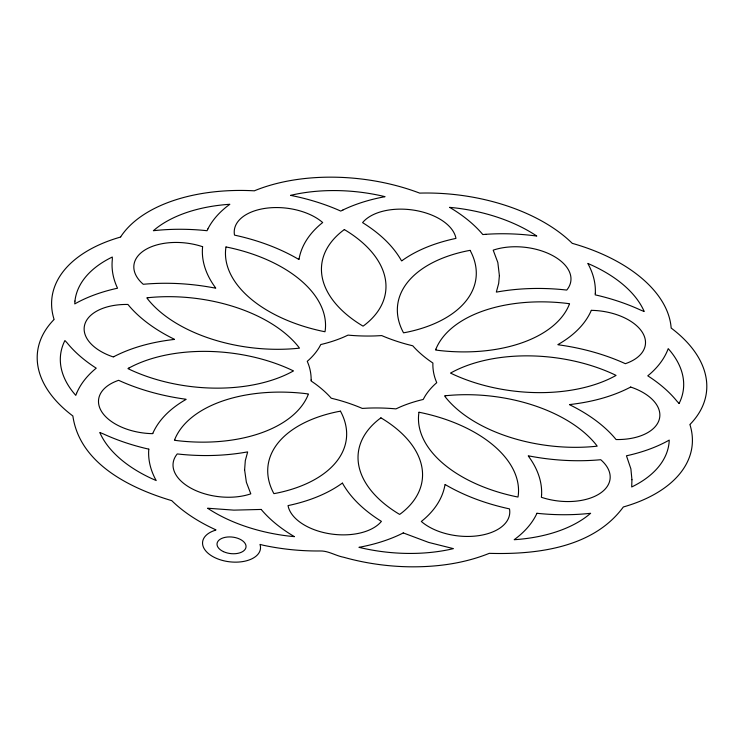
<?xml version="1.0" encoding="UTF-8"?>
<svg xmlns="http://www.w3.org/2000/svg" width="744" height="744" viewBox="0 0 744 744"><rect width="100%" height="100%" fill="white"/><g stroke="black" fill="none" stroke-linecap="round" stroke-linejoin="round"><path stroke-width="1.12" d="M244.609 469.873L246.376 482.27L250.802 493.839A49.123 27.965 6.7 0 1 191.217 488.334A49.123 27.965 6.7 0 1 177.249 453.933L181.434 454.379A149.219 84.946 6.7 0 0 246.952 451.999L247.659 451.961L245.315 460.601L244.609 469.873M499.382 275.615L498.685 283.399L496.341 292.039L497.048 292.001A149.219 84.946 6.7 0 1 562.566 289.621L566.751 290.067A49.123 27.965 6.7 0 0 552.783 255.666A49.123 27.965 6.7 0 0 493.198 250.161L497.838 262.53L499.382 275.615M631.935 479.741L631.702 486.976A125.996 71.731 6.7 0 0 669.051 442.95L669.247 440.085A149.219 84.946 6.7 0 1 628.792 455.272L626.457 455.784L630.884 468.86L631.935 479.741M311.132 380.017L311.076 380.937L315.242 383.839A125.996 71.731 6.7 0 1 330.448 397.315L331.201 398.189L337.051 399.677A125.996 71.731 6.7 0 1 360.905 407.824L362.263 408.419L368.224 408.103A125.996 71.731 6.7 0 1 394.329 408.735L395.929 408.893L400.412 406.856A125.996 71.731 6.7 0 1 421.764 399.807L423.187 399.482L424.982 396.264A125.996 71.731 6.7 0 1 435.872 383.43L436.728 382.714L435.361 379.18A125.996 71.731 6.7 0 1 432.869 363.983L432.924 363.063L428.758 360.161A125.996 71.731 6.7 0 1 413.552 346.685L412.799 345.811L406.949 344.323A125.996 71.731 6.7 0 1 383.095 336.176L381.737 335.581L375.776 335.897A125.996 71.731 6.7 0 1 349.671 335.265L348.071 335.107L343.589 337.144A125.996 71.731 6.7 0 1 322.236 344.193L320.813 344.519L319.018 347.736A125.996 71.731 6.7 0 1 308.128 360.57L307.272 361.286L308.639 364.82A125.996 71.731 6.7 0 1 311.132 380.017M148.8 449.144L148.651 451.431A149.219 84.946 6.7 0 0 155.022 478.383L156.194 480.55L151.934 478.68A125.996 71.731 6.7 0 1 99.798 432.487L103.416 433.938A149.219 84.946 6.7 0 0 145.647 448.418L148.8 449.144M74.949 301.05L74.753 303.915A149.219 84.946 6.7 0 1 115.208 288.728L117.543 288.216L116.678 286.338A149.219 84.946 6.7 0 1 112.344 259.414L112.297 257.024A125.996 71.731 6.7 0 0 74.949 301.05M202.61 246.71L202.415 249.101A149.219 84.946 6.7 0 0 215.555 287.788L215.732 288.207C191.915 283.538 167.437 282.069 143.267 284.282A49.123 27.965 6.7 0 1 144.662 250.151A49.123 27.965 6.7 0 1 202.61 246.71M541.586 494.899L541.39 497.29A49.123 27.965 6.7 0 0 599.339 493.849A49.123 27.965 6.7 0 0 600.734 459.718C576.563 461.931 552.085 460.462 528.268 455.793L528.445 456.212A149.219 84.946 6.7 0 1 541.586 494.899M595.312 293.359L595.191 294.857L598.353 295.582A149.219 84.946 6.7 0 1 640.584 310.062L644.202 311.513A125.996 71.731 6.7 0 0 592.066 265.32L587.825 263.441A149.219 84.946 6.7 0 1 595.312 293.359M226.009 246.971L225.702 248.942A125.996 71.731 6.7 0 0 323.631 331.489L324.988 331.75L325.295 329.769A125.996 71.731 6.7 0 0 227.376 247.222L226.009 246.971M419.012 412.25L418.705 414.231A125.996 71.731 6.7 0 0 516.624 496.778L517.991 497.029L518.298 495.058A125.996 71.731 6.7 0 0 420.369 412.511L419.012 412.25M120.695 236.815L120.658 237.029A149.219 84.946 6.7 0 0 54.005 319.185L54.163 319.399A149.219 84.946 6.7 0 0 72.521 415.71L72.865 415.961C79.692 463.689 130.237 488.324 171.762 500.656L172.422 501.307A149.219 84.946 6.7 0 0 216.002 529.895L215.518 530.193A29.118 16.573 6.7 0 0 205.493 550.597A29.118 16.573 6.7 0 0 240.758 561.86A29.118 16.573 6.7 0 0 259.982 544.403L263.441 545.287A149.219 84.946 6.7 0 0 320.078 550.969C328.327 550.709 335.739 555.814 343.821 557.293C350.629 559.218 357.529 560.827 364.476 562.166C379.328 565.012 394.422 566.565 409.535 566.807C436.607 567.142 464.061 563.515 489.282 553.341C536.433 554.726 593.303 547.947 623.342 506.971A149.219 84.946 6.7 0 0 689.995 424.815L689.837 424.601A149.219 84.946 6.7 0 0 671.479 328.29L671.162 328.132A149.219 84.946 6.7 0 0 572.713 243.474L572.331 243.418A149.219 84.946 6.7 0 0 420.174 193.096L419.811 193.161A149.219 84.946 6.7 0 0 254.718 190.659L254.494 190.827A149.219 84.946 6.7 0 0 120.695 236.815M174.738 439.509L174.468 440.262L177.956 440.718A125.996 71.731 6.7 0 0 308.146 394.748L308.407 393.985L304.919 393.529A125.996 71.731 6.7 0 0 174.738 439.509M435.854 349.252L435.593 350.015L439.081 350.471A125.996 71.731 6.7 0 0 569.262 304.491L569.532 303.738L566.044 303.282A125.996 71.731 6.7 0 0 435.854 349.252M76.595 393.297L75.776 395.371L73.442 392.627A125.996 71.731 6.7 0 1 64.905 340.538L67.016 342.761A149.219 84.946 6.7 0 0 93.902 366.662L96.227 368.168C87.913 374.92 80.77 383.374 76.595 393.297M152.827 433.287L152.669 433.659A49.123 27.965 6.7 0 1 101.77 411.823A49.123 27.965 6.7 0 1 118.64 380.314L122.174 381.895A149.219 84.946 6.7 0 0 185.488 399.175L186.177 399.351C172.255 407.247 159.402 418.388 152.827 433.287M591.331 310.341C584.831 325.426 571.848 336.688 557.823 344.649L558.511 344.825A149.219 84.946 6.7 0 1 621.826 362.105L625.36 363.686A49.123 27.965 6.7 0 0 642.23 332.177A49.123 27.965 6.7 0 0 591.331 310.341M536.963 513.276C532.034 523.99 523.655 532.788 514.197 539.688L514.727 539.679A125.996 71.731 6.7 0 0 587.946 515.518L590.624 513.286A149.219 84.946 6.7 0 1 539.595 513.555L536.963 513.276M207.864 228.966L207.037 230.724L204.405 230.445A149.219 84.946 6.7 0 0 153.376 230.714L156.054 228.482A125.996 71.731 6.7 0 1 229.273 204.321L229.831 204.284L227.245 206.237A149.219 84.946 6.7 0 0 207.864 228.966M299.042 259.07L298.837 259.451C278.963 247.789 256.978 239.987 234.509 235.113A49.123 27.965 6.7 0 1 265.515 208.311A49.123 27.965 6.7 0 1 322.682 222.53L320.413 224.381A149.219 84.946 6.7 0 0 299.042 259.07M445.163 484.549L444.959 484.93A149.219 84.946 6.7 0 1 423.587 519.619L421.318 521.47A49.123 27.965 6.7 0 0 478.485 535.689A49.123 27.965 6.7 0 0 509.491 508.887C487.022 504.014 465.037 496.211 445.163 484.549M679.095 403.462L676.984 401.239A149.219 84.946 6.7 0 0 650.098 377.338L647.773 375.832L649.187 374.669A149.219 84.946 6.7 0 0 668.224 348.629L670.558 351.373A125.996 71.731 6.7 0 1 679.095 403.462M344.333 229.589L342.324 231.077A125.996 71.731 6.7 0 0 362.04 325.537L363.081 326.142L365.09 324.654A125.996 71.731 6.7 0 0 345.383 230.194L344.333 229.589M380.919 417.858L378.91 419.346A125.996 71.731 6.7 0 0 398.617 513.806L399.668 514.411L401.676 512.923A125.996 71.731 6.7 0 0 381.96 418.463L380.919 417.858M128.852 368.075L127.94 368.606L130.805 369.982A125.996 71.731 6.7 0 0 292.513 371.442L293.424 370.912L290.551 369.526A125.996 71.731 6.7 0 0 128.852 368.075M451.487 372.558L450.576 373.088L453.449 374.474A125.996 71.731 6.7 0 0 615.149 375.925L616.06 375.394L613.196 374.018A125.996 71.731 6.7 0 0 451.487 372.558M113.776 356.702L113.311 356.953A49.123 27.965 6.7 0 1 84.723 324.644A49.123 27.965 6.7 0 1 127.922 304.463L129.856 306.761A149.219 84.946 6.7 0 0 173.994 339.069L174.496 339.413C153.515 341.803 132.609 346.946 113.776 356.702M630.689 387.047C611.754 396.98 590.662 402.178 569.504 404.587L570.006 404.931A149.219 84.946 6.7 0 1 614.144 437.24L616.079 439.537A49.123 27.965 6.7 0 0 659.277 419.356A49.123 27.965 6.7 0 0 630.689 387.047M403.267 532.918L401.955 533.597A149.219 84.946 6.7 0 1 359.64 547.203L358.952 547.324L359.501 547.463A125.996 71.731 6.7 0 0 448.985 549.63L453.422 548.635L428.618 542.413L403.267 532.918M343.031 209.929L340.733 211.082L338.52 210.087A149.219 84.946 6.7 0 0 290.579 195.365L295.015 194.37A125.996 71.731 6.7 0 1 384.499 196.537L385.048 196.676L380.928 197.476A149.219 84.946 6.7 0 0 343.031 209.929M402.076 260.614L401.546 260.856C392.516 244.73 378.101 232.323 362.588 222.623A49.123 27.965 6.7 0 1 414.892 210.329A49.123 27.965 6.7 0 1 455.96 238.396L452.24 239.215A149.219 84.946 6.7 0 0 402.076 260.614M342.454 483.144L341.924 483.386A149.219 84.946 6.7 0 1 291.76 504.785L288.04 505.604A49.123 27.965 6.7 0 0 329.108 533.671A49.123 27.965 6.7 0 0 381.412 521.377C365.899 511.677 351.484 499.271 342.454 483.144M470.069 250.365L466.897 250.961A125.996 71.731 6.7 0 0 403.118 332.047L403.564 332.828L406.745 332.233A125.996 71.731 6.7 0 0 470.524 251.156L470.069 250.365M340.436 411.172L337.255 411.767A125.996 71.731 6.7 0 0 273.476 492.844L273.932 493.635L277.103 493.04A125.996 71.731 6.7 0 0 340.882 411.953L340.436 411.172M148.112 297.693L146.81 297.851L148.288 299.795A125.996 71.731 6.7 0 0 298.177 348.285L299.488 348.136L298.009 346.192A125.996 71.731 6.7 0 0 148.112 297.693M445.823 395.715L444.512 395.864L445.991 397.808A125.996 71.731 6.7 0 0 595.888 446.307L597.19 446.149L595.712 444.205A125.996 71.731 6.7 0 0 445.823 395.715M261.191 509.445L233.876 510.133L207.623 508.226A125.996 71.731 6.7 0 0 289.388 536.145L294.401 536.656C282.069 529.328 270.463 520.475 261.191 509.445M485.953 234.304L482.81 234.555L481.601 233.114A149.219 84.946 6.7 0 0 449.599 207.344L454.612 207.855A125.996 71.731 6.7 0 1 536.378 235.774L536.768 236.053L532.22 235.476A149.219 84.946 6.7 0 0 485.953 234.304M223.433 551.62A14.573 8.296 6.7 0 0 246.013 547.063A14.573 8.296 6.7 0 0 225.162 537.345A14.573 8.296 6.7 0 0 223.433 551.62"/></g></svg>
